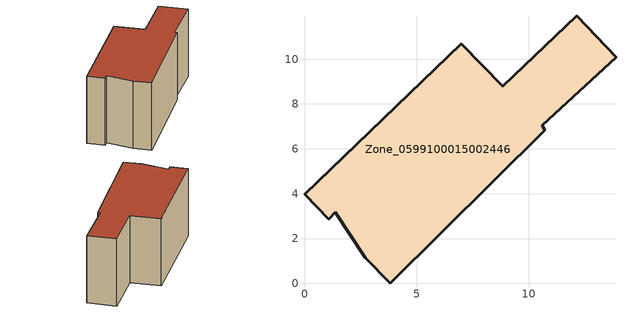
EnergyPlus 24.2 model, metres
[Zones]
Zone_0599100015002446
 floor ground (C_G): 1.38,3.16 1.07,2.86 0,3.98 6.98,10.68 8.84,8.79 12.13,11.94 13.89,10.09 10.59,7.05 10.71,6.83 3.81,0 2.71,1.15 z0.92
 wall outside (C_F): 10.59,7.05 13.89,10.09 12.13,11.94 8.84,8.79 6.98,10.68 0,3.98 1.07,2.86 1.38,3.16 2.71,1.15 3.81,0 10.71,6.83 10.59,7.05 z0.92:7.05
 roof outside (C_R): 1.07,2.86 1.38,3.16 2.71,1.15 3.81,0 10.71,6.83 10.59,7.05 13.89,10.09 12.13,11.94 8.84,8.79 6.98,10.68 0,3.98 z7.05
[BUILDING]
Pand.0599100015002446: North Axis=0; Terrain=City; Loads Convergence Tolerance Value=0.04; Temperature Convergence Tolerance Value=0.4; Solar Distribution=FullExterior; Maximum Number of Warmup Days=25; Minimum Number of Warmup Days=1
[Site:Location]
Rotterdam.The.Hague.AP_ZH_NLD Design_Conditions: Latitude=51.96; Longitude=4.45; Time Zone=1; Elevation=-4.5
[SITE:GROUNDTEMPERATURE:BUILDINGSURFACE]
18, 18, 18, 18, 18, 18, 18, 18, 18, 18, 18, 18
[MATERIAL] Thermal Absorptance=0.9; Solar Absorptance=0.7; Visible Absorptance=0.7
Name | Roughness | Thickness | Conductivity | Density | Specific Heat
G.TC.1975-1991 | MediumSmooth | 0.15 | 0.288461 | 540 | 1210
F.TC.1975-1991 | Rough | 0.3 | 0.230769 | 1920 | 840
R.TC.1975-1991 | MediumRough | 0.2 | 0.153846 | 1500 | 1000
[CONSTRUCTION]
C_G: G.TC.1975-1991
C_F: F.TC.1975-1991
C_R: R.TC.1975-1991
[ZONE]
Zone_0599100015002446: Type=1; Multiplier=1; Ceiling Height=Autocalculate; Volume=Autocalculate; Floor Area=autocalculate; Part of Total Floor Area=Yes
[ZONEINFILTRATION:DESIGNFLOWRATE]
Infil_Zone_0599100015002446: Zone or ZoneList or Space or SpaceList=Zone_0599100015002446; Schedule=AlwaysOn; Design Flow Rate Calculation Method=Flow/Area; Flow Rate per Floor Area=0.003; Constant Term Coefficient=1; Temperature Term Coefficient=0; Velocity Term Coefficient=0; Velocity Squared Term Coefficient=0
[HVACTEMPLATE:ZONE:IDEALLOADSAIRSYSTEM]
Zone_0599100015002446: Maximum Heating Supply Air Temperature=50; Minimum Cooling Supply Air Temperature=13; Maximum Heating Supply Air Humidity Ratio=0.0156; Minimum Cooling Supply Air Humidity Ratio=0.0077; Heating Limit=NoLimit; Cooling Limit=NoLimit; Dehumidification Control Type=ConstantSensibleHeatRatio; Cooling Sensible Heat Ratio=0.7; Dehumidification Setpoint=60; Humidification Control Type=None; Humidification Setpoint=30; Outdoor Air Method=None; Outdoor Air Flow Rate per Person=0.00944; Outdoor Air Flow Rate per Zone Floor Area=0; Outdoor Air Flow Rate per Zone=0; Demand Controlled Ventilation Type=None; Outdoor Air Economizer Type=NoEconomizer; Heat Recovery Type=None; Sensible Heat Recovery Effectiveness=0.7; Latent Heat Recovery Effectiveness=0.65
[ZONECONTROL:THERMOSTAT]
ThermostatControl_Zone_0599100015002446: Zone or ZoneList=Zone_0599100015002446; Control Type Schedule=DualSetpointControlType; Control 1=Thermostat_Zone_0599100015002446; Temperature Difference Between Cutout And Setpoint=0
[THERMOSTATSETPOINT:DUALSETPOINT]
Thermostat_Zone_0599100015002446: Heating Setpoint Temperature Schedule=HeatingSetpoint_Zone_0599100015002446; Cooling Setpoint Temperature Schedule=CoolingSetpoint_Zone_0599100015002446
[SCHEDULE:COMPACT]
HeatingSetpoint_Zone_0599100015002446: Through: 12/31, For: AllDays, Until: 24:00, 21
CoolingSetpoint_Zone_0599100015002446: Through: 12/31, For: AllDays, Until: 24:00, 24
DualSetpointControlType: Through: 12/31, For: AllDays, Until: 24:00, 4
AlwaysOn: Through: 12/31, For: AllDays, Until: 24:00, 1
